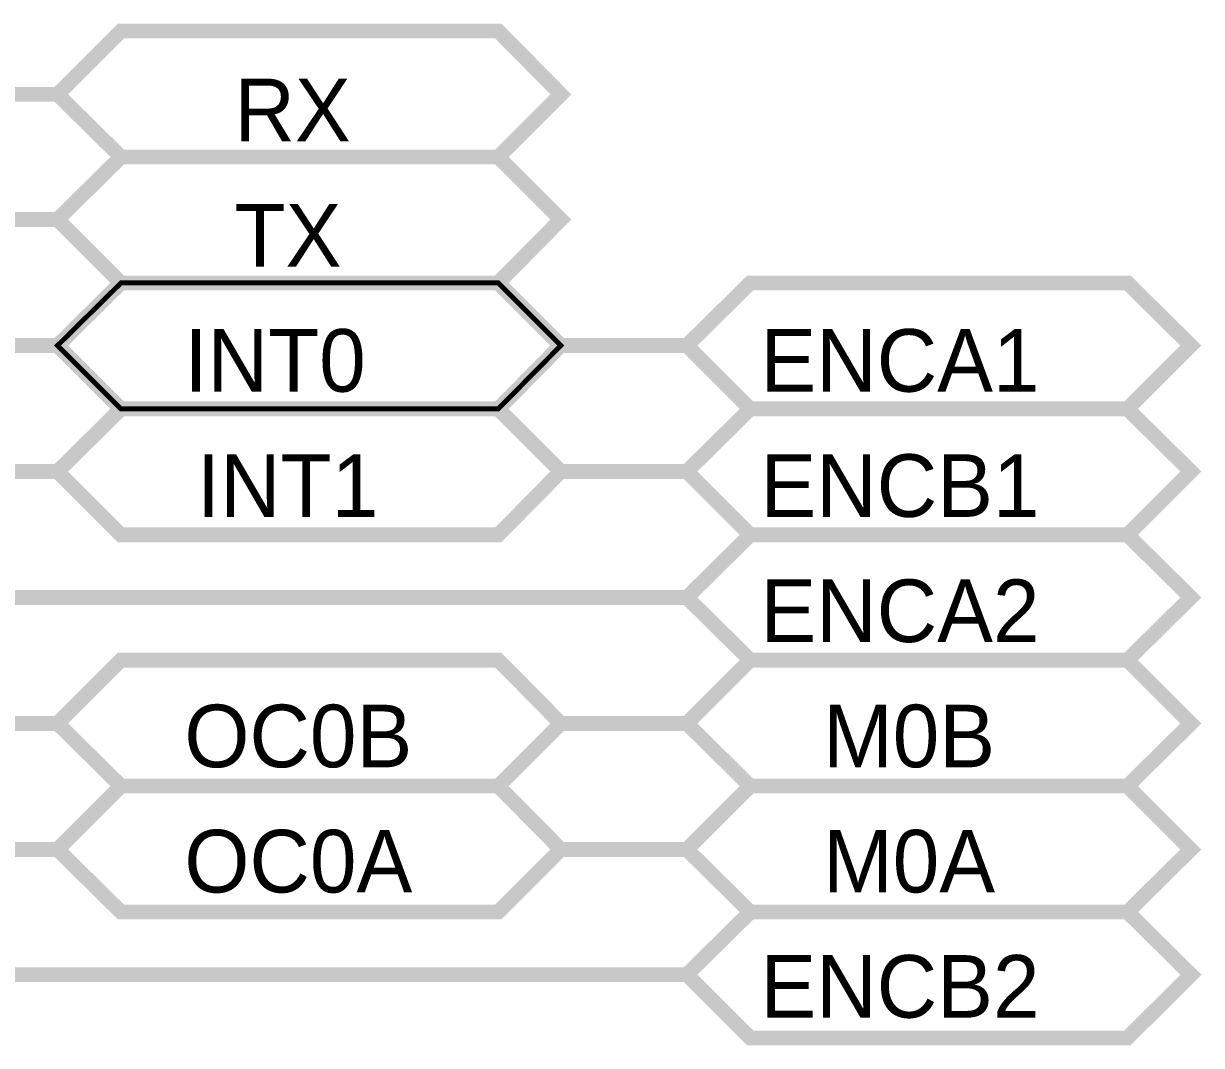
# Model space of a CAD drawing. Header units: millimetres. Extents: x 0 to 15.5, y 0 to 11.1.
# Drawn here: x 9.373 to 10.309, y 6.344 to 7.155 of the extents above; entities that cross this region are included whole.
import ezdxf

# ---------------------------------------------------------------- set-up
doc = ezdxf.new("R2010")
doc.units = ezdxf.units.MM
doc.header["$MEASUREMENT"] = 0
doc.layers.add('Sheet', color=255, linetype='Continuous')

msp = doc.modelspace()

# ---------------------------------------------------------------- linework, layer by layer
at = {"layer": 'Sheet'}
for points, const_width in [([(9.4506, 7.0494), (9.40023, 7.09913), (9.4506, 7.14948), (9.7503, 7.14948), (9.80004, 7.09913), (9.7503, 7.0494), (9.4506, 7.0494)], 0.0118), ([(9.4506, 7.0494), (9.40023, 7.09913), (9.4506, 7.14948), (9.7503, 7.14948), (9.80004, 7.09913), (9.7503, 7.0494), (9.4506, 7.0494)], 0.0118), ([(9.4506, 6.94931), (9.40023, 6.99966), (9.4506, 7.0494), (9.7503, 7.0494), (9.80004, 6.99966), (9.7503, 6.94931), (9.4506, 6.94931)], 0.0118), ([(9.4506, 6.94931), (9.40023, 6.99966), (9.4506, 7.0494), (9.7503, 7.0494), (9.80004, 6.99966), (9.7503, 6.94931), (9.4506, 6.94931)], 0.0118), ([(9.4506, 6.84923), (9.40023, 6.89958), (9.4506, 6.94931), (9.7503, 6.94931), (9.80004, 6.89958), (9.7503, 6.84923), (9.4506, 6.84923)], 0.0118), ([(9.95052, 6.84923), (9.90015, 6.89958), (9.95052, 6.94931), (10.25022, 6.94931), (10.30059, 6.89958), (10.25022, 6.84923), (9.95052, 6.84923)], 0.0118), ([(9.95052, 6.84923), (9.90015, 6.89958), (9.95052, 6.94931), (10.25022, 6.94931), (10.30059, 6.89958), (10.25022, 6.84923), (9.95052, 6.84923)], 0.0118), ([(9.4506, 6.84923), (9.40023, 6.89958), (9.4506, 6.94931), (9.7503, 6.94931), (9.80004, 6.89958), (9.7503, 6.84923), (9.4506, 6.84923)], 0.0039), ([(9.4506, 6.74914), (9.40023, 6.7995), (9.4506, 6.84923), (9.7503, 6.84923), (9.80004, 6.7995), (9.7503, 6.74914), (9.4506, 6.74914)], 0.0118), ([(9.4506, 6.74914), (9.40023, 6.7995), (9.4506, 6.84923), (9.7503, 6.84923), (9.80004, 6.7995), (9.7503, 6.74914), (9.4506, 6.74914)], 0.0118), ([(9.95052, 6.74914), (9.90015, 6.7995), (9.95052, 6.84923), (10.25022, 6.84923), (10.30059, 6.7995), (10.25022, 6.74914), (9.95052, 6.74914)], 0.0118), ([(9.95052, 6.74914), (9.90015, 6.7995), (9.95052, 6.84923), (10.25022, 6.84923), (10.30059, 6.7995), (10.25022, 6.74914), (9.95052, 6.74914)], 0.0118), ([(9.95052, 6.64968), (9.90015, 6.69941), (9.95052, 6.74914), (10.25022, 6.74914), (10.30059, 6.69941), (10.25022, 6.64968), (9.95052, 6.64968)], 0.0118), ([(9.95052, 6.64968), (9.90015, 6.69941), (9.95052, 6.74914), (10.25022, 6.74914), (10.30059, 6.69941), (10.25022, 6.64968), (9.95052, 6.64968)], 0.0118), ([(9.4506, 6.5496), (9.40023, 6.59933), (9.4506, 6.64968), (9.7503, 6.64968), (9.80004, 6.59933), (9.7503, 6.5496), (9.4506, 6.5496)], 0.0118), ([(9.4506, 6.5496), (9.40023, 6.59933), (9.4506, 6.64968), (9.7503, 6.64968), (9.80004, 6.59933), (9.7503, 6.5496), (9.4506, 6.5496)], 0.0118), ([(9.95052, 6.5496), (9.90015, 6.59933), (9.95052, 6.64968), (10.25022, 6.64968), (10.30059, 6.59933), (10.25022, 6.5496), (9.95052, 6.5496)], 0.0118), ([(9.95052, 6.5496), (9.90015, 6.59933), (9.95052, 6.64968), (10.25022, 6.64968), (10.30059, 6.59933), (10.25022, 6.5496), (9.95052, 6.5496)], 0.0118), ([(9.4506, 6.44951), (9.40023, 6.49924), (9.4506, 6.5496), (9.7503, 6.5496), (9.80004, 6.49924), (9.7503, 6.44951), (9.4506, 6.44951)], 0.0118), ([(9.4506, 6.44951), (9.40023, 6.49924), (9.4506, 6.5496), (9.7503, 6.5496), (9.80004, 6.49924), (9.7503, 6.44951), (9.4506, 6.44951)], 0.0118), ([(9.95052, 6.44951), (9.90015, 6.49924), (9.95052, 6.5496), (10.25022, 6.5496), (10.30059, 6.49924), (10.25022, 6.44951), (9.95052, 6.44951)], 0.0118), ([(9.95052, 6.44951), (9.90015, 6.49924), (9.95052, 6.5496), (10.25022, 6.5496), (10.30059, 6.49924), (10.25022, 6.44951), (9.95052, 6.44951)], 0.0118), ([(9.95052, 6.34943), (9.90015, 6.39978), (9.95052, 6.44951), (10.25022, 6.44951), (10.30059, 6.39978), (10.25022, 6.34943), (9.95052, 6.34943)], 0.0118), ([(9.95052, 6.34943), (9.90015, 6.39978), (9.95052, 6.44951), (10.25022, 6.44951), (10.30059, 6.39978), (10.25022, 6.34943), (9.95052, 6.34943)], 0.0118)]:
    msp.add_lwpolyline(points, close=True, dxfattribs=dict(at, const_width=const_width))
at = {"layer": 'Sheet', "const_width": 0.0118}
for points in [[(9.40023, 7.09913), (9.30012, 7.09913)], [(9.40023, 6.99966), (9.30012, 6.99966)], [(9.30012, 6.89958), (9.40023, 6.89958)], [(9.90015, 6.89958), (9.80004, 6.89958)], [(9.30012, 6.7995), (9.40023, 6.7995)], [(9.90015, 6.7995), (9.80004, 6.7995)], [(9.90015, 6.69941), (9.30012, 6.69941)], [(9.40023, 6.59933), (9.30012, 6.59933)], [(9.80004, 6.59933), (9.90015, 6.59933)], [(9.40023, 6.49924), (9.30012, 6.49924)], [(9.80004, 6.49924), (9.90015, 6.49924)], [(9.90015, 6.39978), (9.30012, 6.39978)]]:
    msp.add_lwpolyline(points, dxfattribs=at)

# ---------------------------------------------------------------- texts
at = {"layer": 'Sheet'}
for s, p in [('RX', (9.54076, 7.06183)), ('TX', (9.54076, 6.96237)), ('INT0', (9.50096, 6.8629)), ('ENCA1', (9.9586, 6.8629)), ('INT1', (9.51091, 6.76344)), ('ENCB1', (9.9586, 6.76344)), ('ENCA2', (9.9586, 6.66398)), ('OC0B', (9.50096, 6.56452)), ('M0B', (10.00834, 6.56452)), ('OC0A', (9.50096, 6.46505)), ('M0A', (10.00834, 6.46505)), ('ENCB2', (9.9586, 6.36559))]:
    msp.add_text(s, height=0.049731, dxfattribs=at).set_placement(p)

doc.saveas('drawing.dxf')
